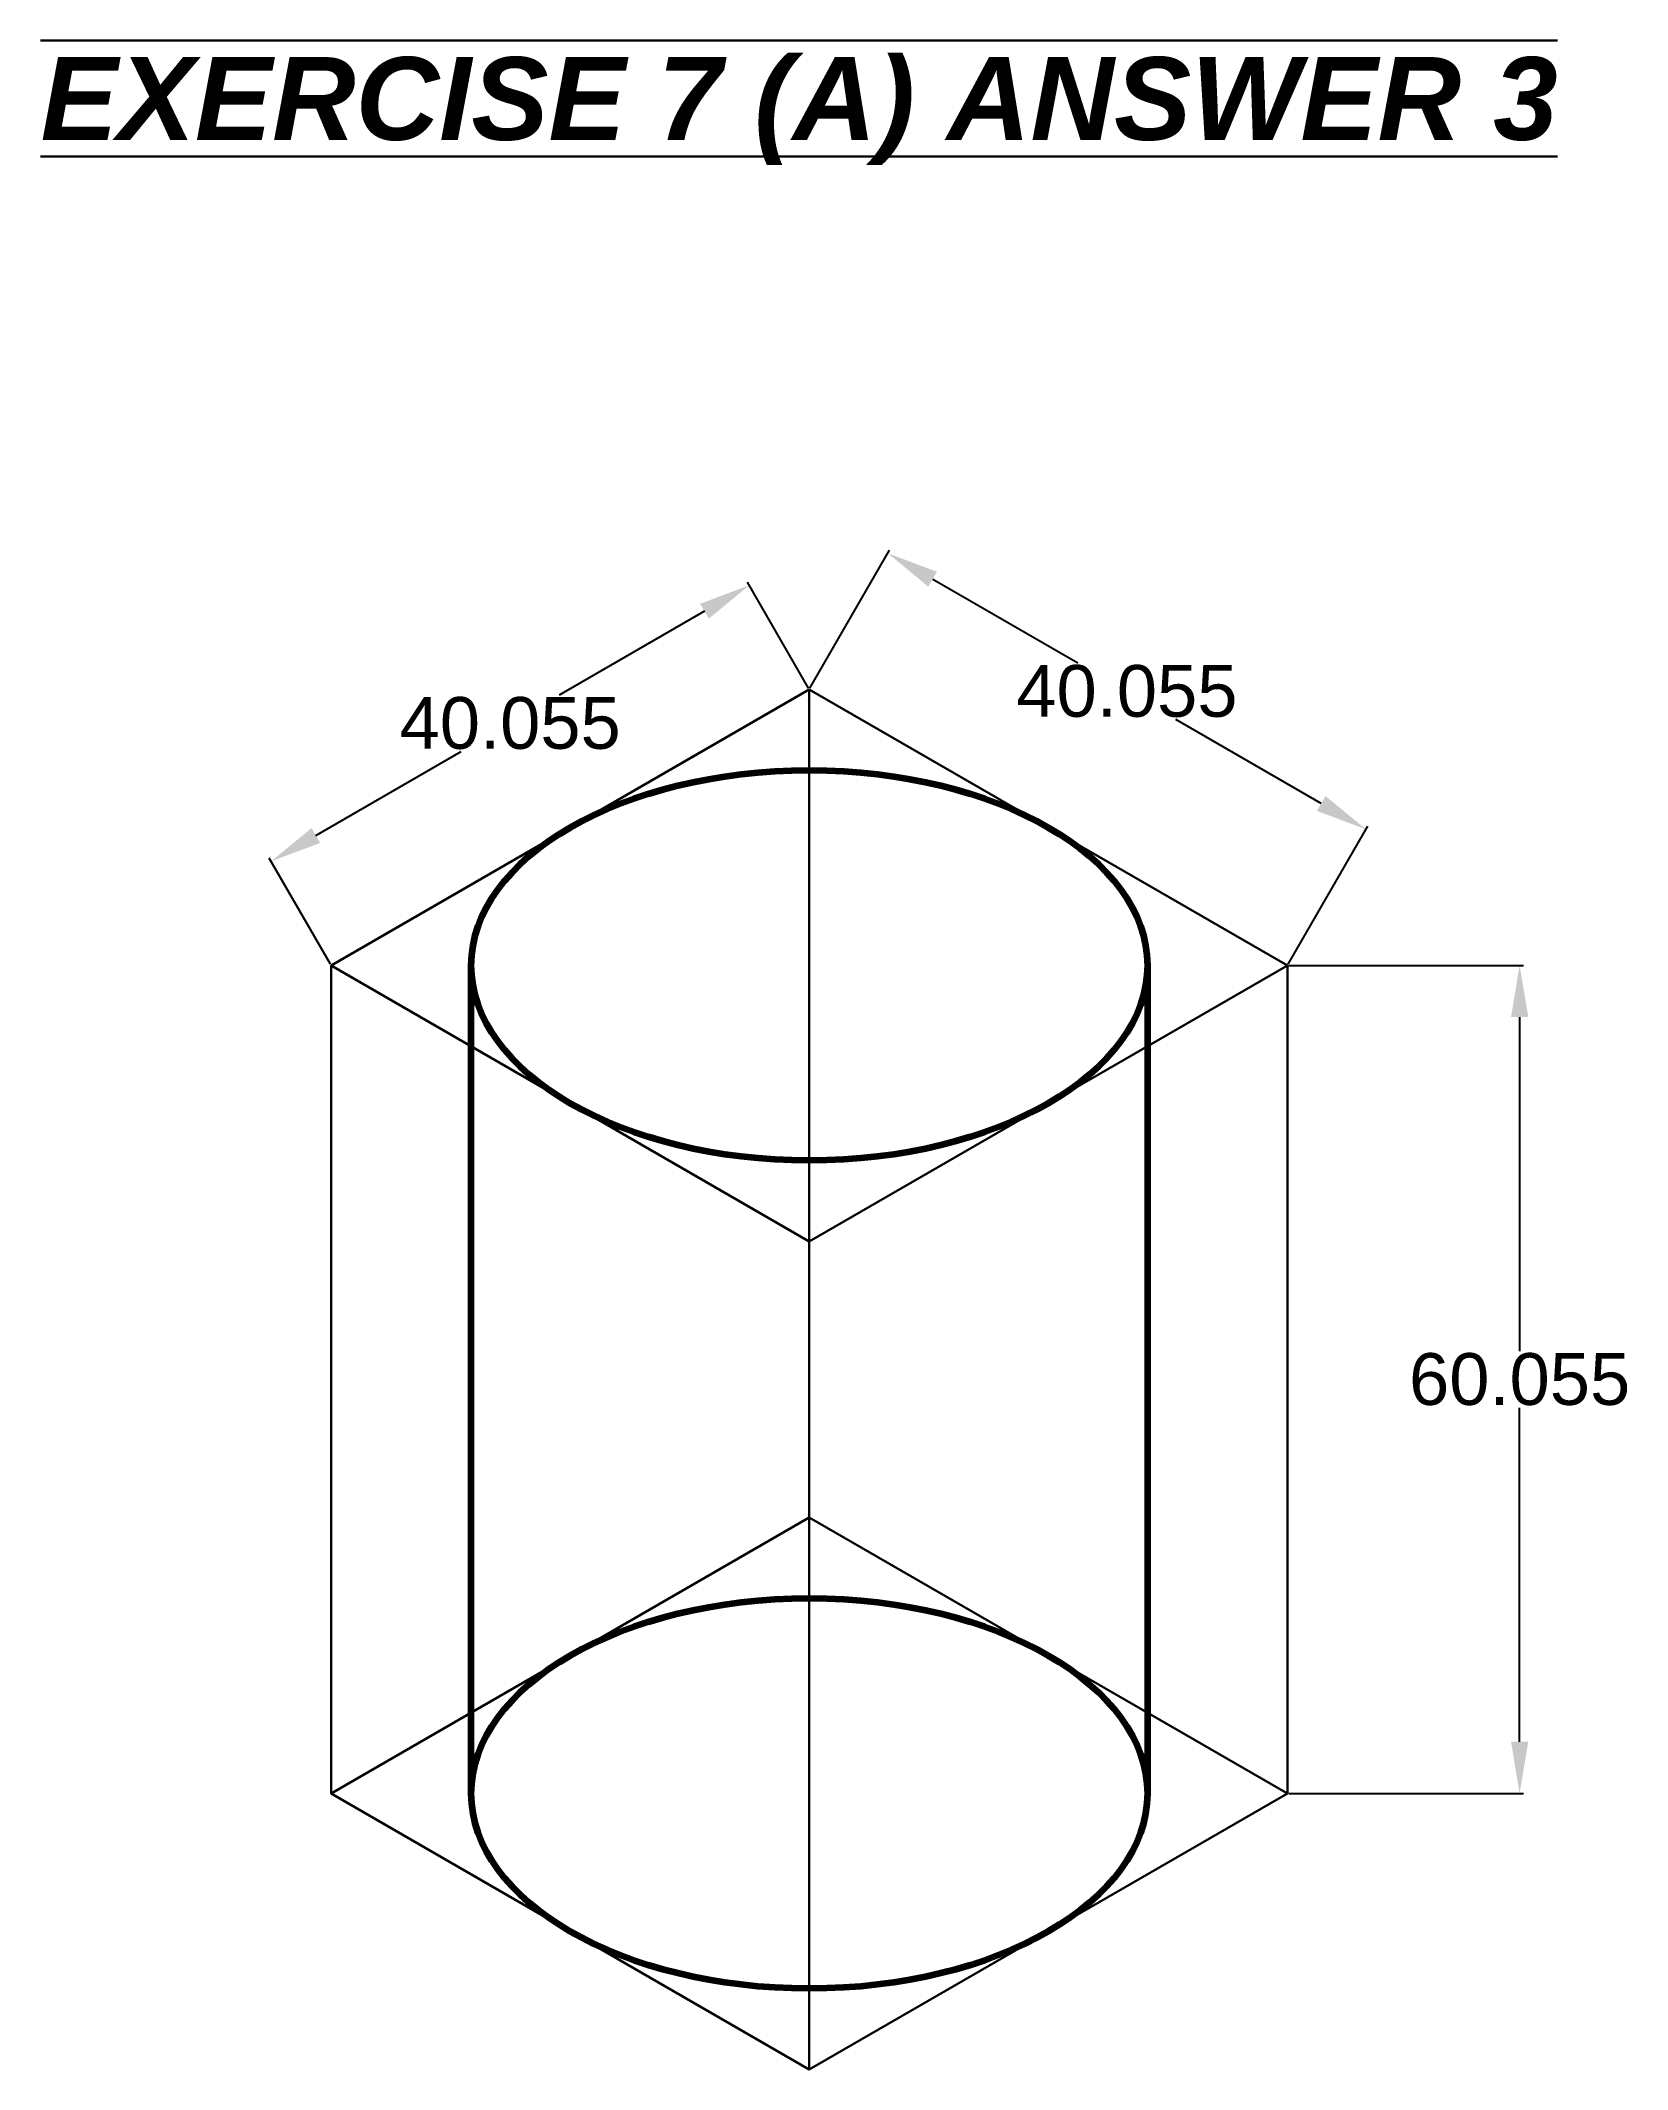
# Model space of a CAD drawing. Header units: millimetres. Extents: x 134 to 249, y 17 to 164.
import ezdxf

# ---------------------------------------------------------------- set-up
doc = ezdxf.new("R2010")
doc.units = ezdxf.units.MM
doc.header["$PDMODE"] = 32
doc.layers.add('thick continuous', color=7, linetype='Continuous', lineweight=30)
doc.styles.get("Standard").update_dxf_attribs({"font": 'arial.ttf'})
doc.dimstyles.get("Standard").update_dxf_attribs({"dimscale": 1.5, "dimtxt": 2.5, "dimasz": 2.5, "dimexe": 0.18, "dimexo": 0.0625, "dimgap": 0.09, "dimtad": 0, "dimtih": 1, "dimtoh": 1, "dimdec": 1, "dimzin": 0, "dimdsep": 46, "dimtxsty": 'Standard', "dimcen": 0.09, "dimadec": 0, "dimazin": 0, "dimtfac": 1, "dimtdec": 1, "dimtofl": 0, "dimtmove": 0, "dimatfit": 3, "dimfxl": 1, "dimtolj": 1, "dimtzin": 0, "dimarcsym": 0})

# ---------------------------------------------------------------- blocks, each defined once
blk = doc.blocks.new('*D19')
at = {"layer": 'Defpoints', "color": 0}
for p in [(224.1, 97.07), (224.1, 37.07), (240.92, 37.07)]:
    blk.add_point(p, dxfattribs=at)
at = {"layer": 'thick continuous', "color": 0, "lineweight": -2}
for p, q in [((224.19, 97.07), (241.19, 97.07)), ((240.92, 93.32), (240.92, 69.12)), ((240.92, 40.82), (240.92, 65.02)), ((224.19, 37.07), (241.19, 37.07))]:
    blk.add_line(p, q, dxfattribs=at)
at = {"layer": 'thick continuous', "color": 0}
for points in [[(241.55, 93.32), (240.3, 93.32), (240.92, 97.07)], [(240.3, 40.82), (241.55, 40.82), (240.92, 37.07)]]:
    blk.add_solid(points, dxfattribs=at)
at = {"layer": 'thick continuous', "color": 0, "insert": (240.92, 67.07), "char_height": 3.75, "attachment_point": 5}
blk.add_mtext('\\A1;60.055', dxfattribs=at)
blk = doc.blocks.new('*D20')
at = {"layer": 'Defpoints', "color": 0}
for p in [(189.46, 117.07), (229.79, 106.93), (224.1, 97.07)]:
    blk.add_point(p, dxfattribs=at)
at = {"layer": 'thick continuous', "color": 0, "lineweight": -2}
for p, q in [((189.51, 117.15), (195.28, 127.16)), ((198.4, 125.05), (208.92, 118.98)), ((226.54, 108.8), (216.02, 114.88)), ((224.15, 97.15), (229.93, 107.16))]:
    blk.add_line(p, q, dxfattribs=at)
at = {"layer": 'thick continuous', "color": 0}
for points in [[(198.71, 125.59), (198.08, 124.51), (195.15, 126.93)], [(226.23, 108.26), (226.86, 109.34), (229.79, 106.93)]]:
    blk.add_solid(points, dxfattribs=at)
at = {"layer": 'thick continuous', "color": 0, "insert": (212.47, 116.93), "char_height": 3.75, "attachment_point": 5}
blk.add_mtext('\\A1;40.055', dxfattribs=at)
blk = doc.blocks.new('*D21')
at = {"layer": 'Defpoints', "color": 0}
for p in [(185.11, 124.61), (189.46, 117.07), (154.82, 97.07)]:
    blk.add_point(p, dxfattribs=at)
at = {"layer": 'thick continuous', "color": 0, "lineweight": -2}
for p, q in [((189.41, 117.15), (184.98, 124.84)), ((181.86, 122.73), (171.34, 116.66)), ((153.72, 106.48), (164.24, 112.56)), ((154.77, 97.15), (150.33, 104.84))]:
    blk.add_line(p, q, dxfattribs=at)
at = {"layer": 'thick continuous', "color": 0}
for points in [[(182.18, 122.19), (181.55, 123.27), (185.11, 124.61)], [(153.4, 107.02), (154.03, 105.94), (150.47, 104.61)]]:
    blk.add_solid(points, dxfattribs=at)
at = {"layer": 'thick continuous', "color": 0, "insert": (167.79, 114.61), "char_height": 3.75, "attachment_point": 5}
blk.add_mtext('\\A1;40.055', dxfattribs=at)

msp = doc.modelspace()

# ---------------------------------------------------------------- linework, layer by layer
at = {"layer": 'thick continuous'}
for p, q in [((154.82, 97.07), (189.46, 117.07)), ((189.46, 57.07), (189.46, 117.07)), ((189.46, 117.07), (224.1, 97.07)), ((154.82, 37.07), (154.82, 97.07)), ((189.46, 77.07), (154.82, 97.07)), ((224.1, 97.07), (189.46, 77.07)), ((224.1, 37.07), (224.1, 97.07)), ((189.46, 17.07), (189.46, 77.07)), ((154.82, 37.07), (189.46, 57.07)), ((189.46, 57.07), (224.1, 37.07)), ((189.46, 17.07), (154.82, 37.07)), ((224.1, 37.07), (189.46, 17.07))]:
    msp.add_line(p, q, dxfattribs=at)
at = {"layer": 'thick continuous', "lineweight": 100}
for points in [[(164.96, 37.07), (164.96, 97.07)], [(213.95, 97.07), (213.95, 37.07)]]:
    msp.add_lwpolyline(points, dxfattribs=at)
for centre in [(189.46, 97.07), (189.46, 37.07)]:
    msp.add_ellipse(centre, major_axis=(-24.49, 0), ratio=0.57735, dxfattribs=at)

# ---------------------------------------------------------------- texts
at = {"layer": 'thick continuous', "insert": (133.77, 162.88), "char_height": 6, "attachment_point": 1}
msp.add_mtext_dynamic_manual_height_columns('{\\fArial|b1|i1|c0|p34;\\L\\OEXERCISE 7 (A) ANSWER 3}', width=221.8034, gutter_width=12.5, heights=[1.81], dxfattribs=at)

# ---------------------------------------------------------------- dimensions: what is measured, and where the dimension line sits
at = {"layer": 'thick continuous'}
for p1, p2, distance, picture, middle in [((189.46, 117.07), (224.1, 97.07), 11.38, '*D20', (212.47, 116.93)), ((154.82, 97.07), (189.46, 117.07), 8.7, '*D21', (167.79, 114.61))]:
    dim = msp.add_aligned_dim(p1=p1, p2=p2, distance=distance, text='<>55', dimstyle='Standard', dxfattribs=at)
    dim.commit()
    dim.dimension.update_dxf_attribs({"geometry": picture, "text_midpoint": middle})
dim = msp.add_linear_dim(base=(240.92, 37.07), p1=(224.1, 97.07), p2=(224.1, 37.07), angle=90, text='<>55', dimstyle='Standard', dxfattribs=at)
dim.commit()
dim.dimension.update_dxf_attribs({"geometry": '*D19', "text_midpoint": (240.92, 67.07)})

doc.saveas('drawing.dxf')
